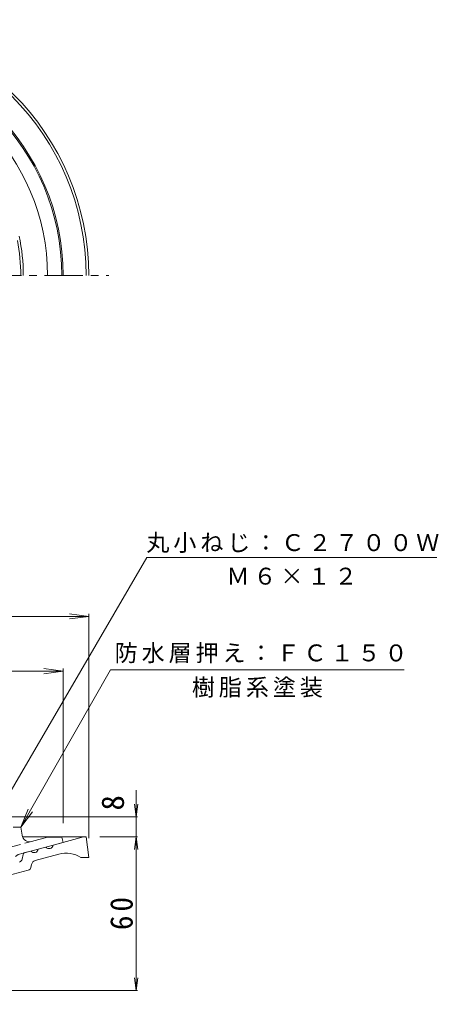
# Model space of a CAD drawing. Units: millimetres, scale not verified. Extents: x -248 to 221, y -346 to 286.
# Drawn here: x 49.9 to 213.4, y -99.9 to 279.3 of the extents above; entities that cross this region are included whole.
import ezdxf
from ezdxf.enums import TextEntityAlignment as Align

# ---------------------------------------------------------------- set-up
doc = ezdxf.new("R2010")
doc.units = ezdxf.units.MM
doc.header["$LTSCALE"] = 3
doc.linetypes.add('CHAIN1', pattern=[8, 5, -1, 1, -1])
doc.linetypes.add('DASHED1', pattern=[1.8, 1.2, -0.6])
for name, color, linetype, lineweight in [('0-0_通り芯', 3, 'Continuous', 9), ('0-1_躯体', 2, 'Continuous', 9), ('0-4_その他', 7, 'Continuous', 9), ('0-5_寸法', 7, 'Continuous', 9)]:
    doc.layers.add(name, color=color, linetype=linetype, lineweight=lineweight)
doc.styles.add('ＭＳ ゴシック', font='')
doc.styles.get('ＭＳ ゴシック').set_extended_font_data('MS Gothic')

msp = doc.modelspace()

# ---------------------------------------------------------------- linework, layer by layer
at = {"layer": '0-0_通り芯', "linetype": 'CHAIN1'}
msp.add_line((-132.291, 179.327), (84.761, 179.327), dxfattribs=at)
at = {"layer": '0-0_通り芯'}
for p, q in [((51.087, -39.877), (75.923, -39.877)), ((74.923, -39.877), (63.067, -43.054)), ((76.923, -47.877), (75.923, -39.877)), ((52.073, -46), (54.374, -45.383)), ((60.169, -43.83), (57.271, -44.607)), ((51.352, -46.765), (50.989, -48.538)), ((56.093, -49.064), (65.281, -46.602)), ((76.923, -47.877), (73.923, -47.877)), ((43.585, -55.521), (53.331, -52.91)), ((54.412, -51.761), (54.651, -50.595))]:
    msp.add_line(p, q, dxfattribs=at)
for centre, radius, start, end in [((-23.077, 179.327), 100, 0, 180), ((-23.077, 179.327), 99, 0, 180), ((55.661, -44.391), 1.625, 217.62109, 352.37941), ((61.456, -42.838), 1.625, 217.6203, 352.382), ((49.52, -48.237), 1.5, 285.00009, 348.4351), ((52.332, -46.966), 1, 104.99922, 168.43358), ((56.611, -50.996), 2, 104.9995, 168.43379), ((68.128, -57.227), 11, 58.20979, 105.00003), ((52.943, -51.461), 1.5, 285.00009, 348.43539)]:
    msp.add_arc(centre, radius, start, end, dxfattribs=at)
at = {"layer": '0-1_躯体'}
for p, q in [((47.423, -36.021), (50.423, -36.021)), ((50.916, -39.24), (50.423, -36.021)), ((54.658, -41.684), (60.864, -40.021)), ((60.864, -40.021), (66.423, -40.021)), ((66.923, -42.021), (66.423, -40.021))]:
    msp.add_line(p, q, dxfattribs=at)
at = {"layer": '0-1_躯体', "linetype": 'DASHED1'}
msp.add_line((31.194, -47.971), (54.658, -41.684), dxfattribs=at)
at = {"layer": '0-1_躯体'}
msp.add_lwpolyline([(48.423, -47.495), (49.423, -46.71), (66.923, -42.021)], dxfattribs=at)
for centre, radius, start, end in [((-23.077, 179.327), 90, 0, 180), ((-23.077, 179.327), 89.5, 0, 180), ((-23.077, 179.327), 83.941, 0, 180), ((-23.077, 179.327), 74.5, 0, 11.92224), ((-23.077, 179.327), 73.5, 0, 10.70854), ((53.881, -38.786), 3, 188.70714, 285.00027)]:
    msp.add_arc(centre, radius, start, end, dxfattribs=at)
at = {"layer": '0-4_その他'}
for p, q in [((-123.077, 46.22), (76.923, 46.22)), ((76.923, 46.22), (69.487, 47.199)), ((76.923, 46.22), (69.487, 45.241)), ((76.923, -40.377), (76.923, 47.199)), ((-113.077, 24.845), (66.923, 24.845)), ((66.923, 24.845), (59.487, 25.824)), ((66.923, 24.845), (59.487, 23.866)), ((66.923, -34.521), (66.923, 25.824)), ((95.399, -39.877), (95.399, -21.588)), ((95.399, -32.021), (94.746, -27.064)), ((95.399, -32.021), (96.052, -27.064)), ((95.999, -32.021), (11.923, -32.021)), ((95.999, -39.877), (81.217, -39.877)), ((95.399, -39.877), (94.746, -44.834)), ((95.399, -99.877), (95.399, -39.877)), ((95.399, -39.877), (96.052, -44.834)), ((95.399, -99.877), (94.746, -94.92)), ((95.399, -99.877), (96.052, -94.92)), ((95.999, -99.877), (24.489, -99.877))]:
    msp.add_line(p, q, dxfattribs=at)
at = {"layer": '0-5_寸法'}
for p, q in [((99.607, 69.264), (212.704, 69.264)), ((85.405, 25.356), (199.992, 25.356)), ((50.423, -36.021), (54.955, -30.045))]:
    msp.add_line(p, q, dxfattribs=at)
for points in [[(99.607, 69.264), (41.131, -31.121), (44.028, -24.203)], [(85.405, 25.356), (50.423, -36.021), (53.254, -29.076)]]:
    msp.add_lwpolyline(points, dxfattribs=at)

# ---------------------------------------------------------------- texts
at = {"layer": '0-4_その他', "color": 2, "style": 'ＭＳ ゴシック'}
msp.add_text('8', height=8.798, rotation=90, dxfattribs=at).set_placement((93.33, -29.565), align=Align.BOTTOM_LEFT)
at = {"layer": '0-4_その他', "color": 2, "insert": (94.233, -76.252), "char_height": 8.798, "attachment_point": 7, "rotation": 90, "style": 'ＭＳ ゴシック'}
msp.add_mtext('\\T1.27;\\W0.95;60', dxfattribs=at)
at = {"layer": '0-5_寸法', "char_height": 6.598, "attachment_point": 7, "style": 'ＭＳ ゴシック'}
for s, insert in [('\\T1.17;丸小ねじ：Ｃ２７００Ｗ', (99.426, 71.005)), ('\\T1.17;Ｍ６×１２', (130.656, 58.529)), ('\\T1.17;防水層押え：ＦＣ１５０', (87.043, 27.942)), ('\\T1.17;樹脂系塗装', (117.198, 14.508))]:
    msp.add_mtext(s, dxfattribs=dict(at, insert=insert))

doc.saveas('drawing.dxf')
